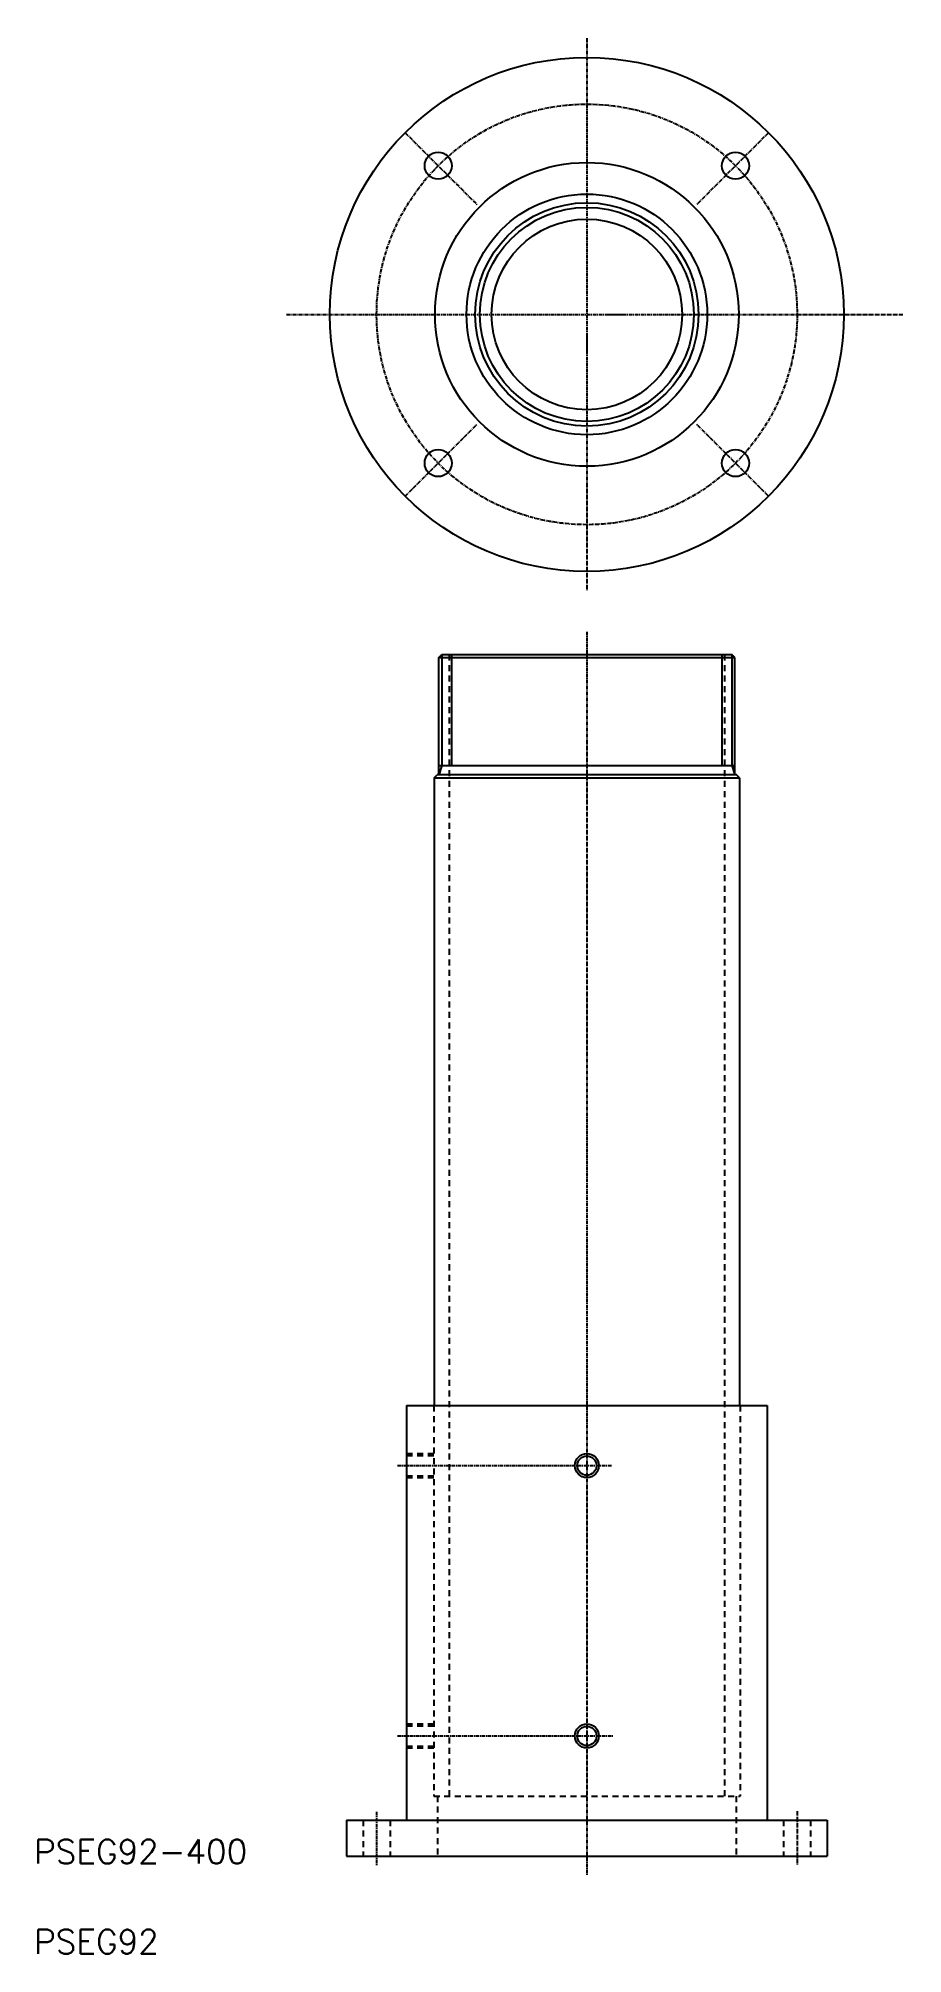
# Model space of a CAD drawing. Extents: x 106 to 394, y 20 to 658.
import ezdxf

# ---------------------------------------------------------------- set-up
doc = ezdxf.new("R2010")
doc.units = 0
doc.linetypes.add('CENTER', pattern=[2, 1.25, -0.25, 0.25, -0.25])
doc.linetypes.add('DASHED', pattern=[3.5, 2, -1.5])
doc.layers.get('0').update_dxf_attribs({"linetype": 'CONTINUOUS'})
doc.layers.add('CENTER', color=1, linetype='CENTER')
doc.styles.get("Standard").update_dxf_attribs({"font": 'txt.shx'})

msp = doc.modelspace()

# ---------------------------------------------------------------- linework, layer by layer
at = {"color": 7, "linetype": 'CONTINUOUS'}
for p, q in [((239.13, 451.48), (240.13, 452.48)), ((239.13, 412.48), (239.13, 451.48)), ((239.13, 451.48), (337.73, 451.48)), ((240.13, 452.48), (336.73, 452.48)), ((337.73, 451.48), (336.73, 452.48)), ((337.73, 412.48), (337.73, 451.48)), ((239.13, 415.48), (337.73, 415.48)), ((237.63, 411.48), (238.63, 412.48)), ((237.63, 411.48), (339.23, 411.48)), ((237.63, 411.48), (237.63, 202.48)), ((338.23, 412.48), (238.63, 412.48)), ((339.23, 411.48), (338.23, 412.48)), ((339.23, 411.48), (339.23, 202.48)), ((228.43, 202.48), (348.43, 202.48)), ((228.43, 202.48), (228.43, 64.48)), ((348.43, 202.48), (348.43, 64.48)), ((208.43, 64.48), (208.43, 52.48)), ((208.43, 64.48), (368.43, 64.48)), ((368.43, 64.48), (368.43, 52.48)), ((208.43, 52.48), (368.43, 52.48)), ((208.43, 52.48), (368.43, 52.48))]:
    msp.add_line(p, q, dxfattribs=at)
at = {"color": 3, "linetype": 'CONTINUOUS'}
for p, q in [((240.13, 452.48), (240.13, 415.48)), ((243.43, 415.48), (243.43, 452.48)), ((333.43, 415.48), (333.43, 452.48)), ((336.73, 452.48), (336.73, 415.48)), ((240.13, 415.48), (239.13, 412.48)), ((336.73, 415.48), (337.73, 412.48))]:
    msp.add_line(p, q, dxfattribs=at)
at = {"color": 3, "linetype": 'DASHED'}
for p, q in [((242.63, 452.48), (242.63, 72.48)), ((334.23, 452.48), (334.23, 72.48)), ((237.43, 202.48), (237.43, 72.48)), ((339.43, 202.48), (339.43, 72.48)), ((228.43, 186.48), (237.43, 186.48)), ((228.43, 185.88), (237.43, 185.88)), ((228.43, 179.08), (237.43, 179.08)), ((228.43, 178.48), (237.43, 178.48)), ((228.43, 96.48), (237.43, 96.48)), ((228.43, 95.88), (237.43, 95.88)), ((228.43, 89.08), (237.43, 89.08)), ((228.43, 88.48), (237.43, 88.48)), ((237.43, 72.48), (339.43, 72.48)), ((238.68, 72.48), (238.68, 52.48)), ((338.18, 72.48), (338.18, 52.48)), ((213.93, 64.48), (213.93, 52.48)), ((222.93, 64.48), (222.93, 52.48)), ((353.93, 64.48), (353.93, 52.48)), ((362.93, 64.48), (362.93, 52.48))]:
    msp.add_line(p, q, dxfattribs=at)
at = {"color": 7, "linetype": 'CONTINUOUS'}
for centre, radius in [((288.43, 565.69), 85.56), ((238.93, 615.18), 4.5), ((337.92, 615.18), 4.5), ((288.43, 565.69), 50.56), ((288.43, 565.69), 40.06), ((288.43, 565.69), 37.18), ((288.43, 565.69), 31.73), ((238.93, 516.19), 4.5), ((337.92, 516.19), 4.5), ((288.43, 182.48), 3.2), ((288.43, 92.48), 3.2)]:
    msp.add_circle(centre, radius, dxfattribs=at)
at = {"color": 3, "linetype": 'CONTINUOUS'}
for centre, radius in [((288.43, 565.69), 35.62), ((288.43, 182.48), 4), ((288.43, 92.48), 4)]:
    msp.add_circle(centre, radius, dxfattribs=at)
at = {"layer": 'CENTER', "color": 1, "linetype": 'CENTER'}
for p, q in [((288.43, 657.6), (288.43, 473.77)), ((227.93, 626.18), (251.94, 602.18)), ((348.92, 626.18), (324.92, 602.18)), ((188.37, 565.69), (393.59, 565.69)), ((294.65, 565.69), (300.87, 565.69)), ((288.43, 559.46), (288.43, 553.24)), ((227.93, 505.19), (251.94, 529.19)), ((348.92, 505.19), (324.92, 529.19)), ((288.43, 460.05), (288.43, 46.12)), ((225.37, 182.48), (296.78, 182.48)), ((225.37, 92.48), (297.23, 92.48)), ((218.43, 67.26), (218.43, 49.3)), ((358.43, 67.49), (358.43, 49.53))]:
    msp.add_line(p, q, dxfattribs=at)
msp.add_circle((288.43, 565.69), 70, dxfattribs=at)

# ---------------------------------------------------------------- texts
at = {"color": 7, "linetype": 'CONTINUOUS'}
for s, p in [('PSEG92-400', (104.41, 50)), ('PSEG92', (104.41, 20))]:
    msp.add_text(s, height=8, dxfattribs=at).set_placement(p)

doc.saveas('drawing.dxf')
